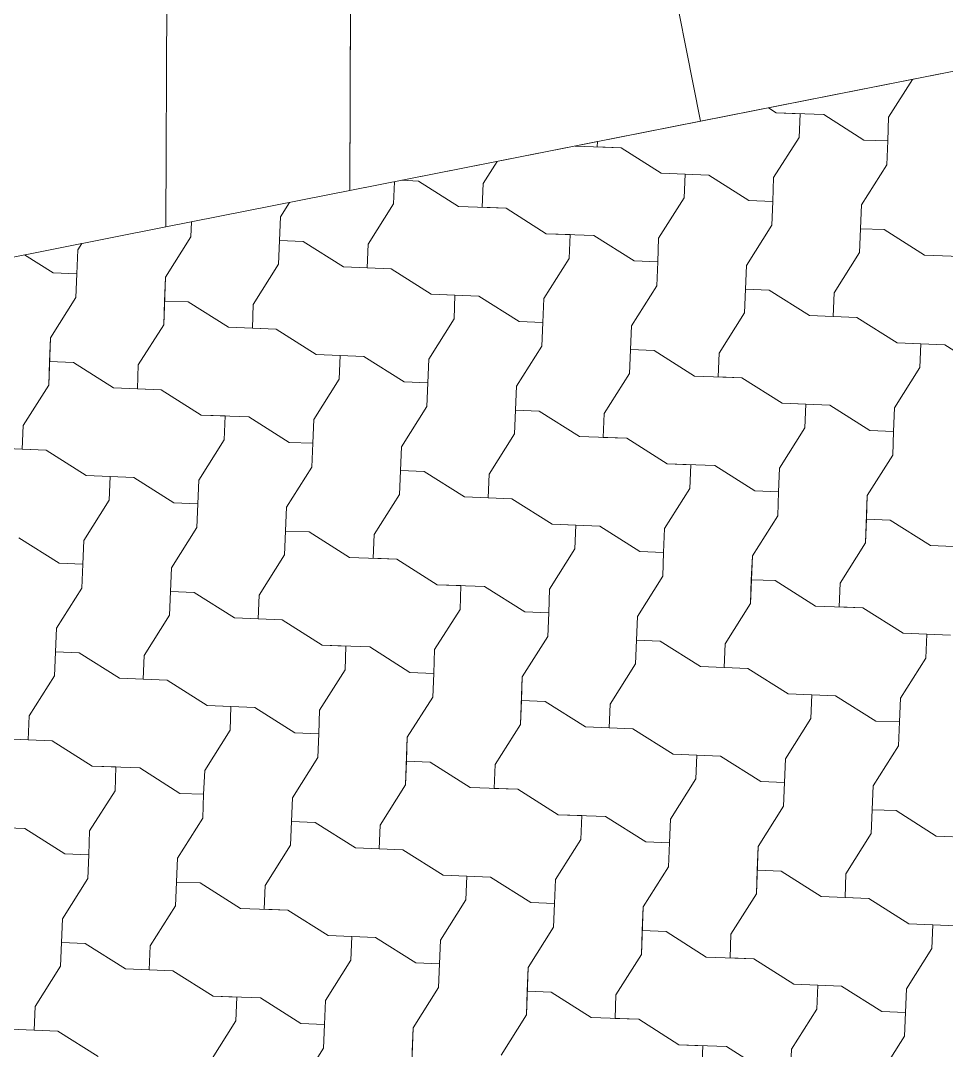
# Model space of a CAD drawing. Header units: metres. Extents: x -111189 to -108577, y -72951 to -72647.
# Drawn here: x -110714.007 to -110712.999, y -72944.78 to -72943.659 of the extents above; entities that cross this region are included whole.
import ezdxf

# ---------------------------------------------------------------- set-up
doc = ezdxf.new("R2010")
doc.units = ezdxf.units.M
doc.header["$MEASUREMENT"] = 0
doc.set_wipeout_variables(frame=1)
doc.linetypes.add('Dot & Dashed', pattern=[0.670278, 0.3175, -0.176389, 0, -0.176389])
doc.linetypes.add('Wipeout_Contour', pattern=[1, 0, -1])
for name, color, linetype in [('Planta Piso RC_1_0', 7, 'Continuous'), ('Planta Piso RC_1_02 - PASSEIOS', 7, 'Continuous'), ('Planta Piso RC_1_07 - MUROS', 7, 'Continuous')]:
    doc.layers.add(name, color=color, linetype=linetype)

# ---------------------------------------------------------------- blocks, each defined once
blk = doc.blocks.new('*X142', base_point=(-110724.9594, -72968.689))
at = {"layer": 'Planta Piso RC_1_02 - PASSEIOS', "color": 253, "linetype": 'Continuous', "lineweight": 9, "ltscale": 1000}
for p, q in [((-110713.0622, -72943.7645), (-110713.0362, -72943.7234)), ((-110713.193, -72943.7543), (-110713.1846, -72943.7597)), ((-110713.193, -72943.7543), (-110713.1846, -72943.7597)), ((-110713.1846, -72943.7597), (-110713.1587, -72943.7607)), ((-110713.1846, -72943.7597), (-110713.1329, -72943.7617)), ((-110713.1597, -72943.7866), (-110713.1587, -72943.7607)), ((-110713.1329, -72943.7617), (-110713.0891, -72943.7894)), ((-110713.0622, -72943.7645), (-110713.0632, -72943.7904)), ((-110713.4034, -72943.7959), (-110713.3535, -72943.7979)), ((-110713.3792, -72943.7911), (-110713.3794, -72943.7968)), ((-110713.3792, -72943.7911), (-110713.3794, -72943.7968)), ((-110713.3535, -72943.7979), (-110713.3794, -72943.7968)), ((-110713.1874, -72943.8303), (-110713.1597, -72943.7866)), ((-110713.0891, -72943.7894), (-110713.0632, -72943.7904)), ((-110713.0643, -72943.8163), (-110713.0632, -72943.7904)), ((-110713.0643, -72943.8163), (-110713.0632, -72943.7904)), ((-110713.3535, -72943.7979), (-110713.3098, -72943.8255)), ((-110713.3535, -72943.7979), (-110713.3098, -72943.8255)), ((-110713.5035, -72943.8368), (-110713.4883, -72943.8126)), ((-110713.5035, -72943.8368), (-110713.4883, -72943.8126)), ((-110713.0919, -72943.86), (-110713.0643, -72943.8163)), ((-110713.0919, -72943.86), (-110713.0643, -72943.8163)), ((-110713.3098, -72943.8255), (-110713.2839, -72943.8265)), ((-110713.3098, -72943.8255), (-110713.258, -72943.8275)), ((-110713.2849, -72943.8524), (-110713.2839, -72943.8265)), ((-110713.258, -72943.8275), (-110713.2143, -72943.8552)), ((-110713.1874, -72943.8303), (-110713.1884, -72943.8562)), ((-110713.6011, -72943.8588), (-110713.6001, -72943.8347)), ((-110713.6011, -72943.8588), (-110713.6001, -72943.8347)), ((-110713.5742, -72943.834), (-110713.5927, -72943.8332)), ((-110713.5742, -72943.834), (-110713.5304, -72943.8616)), ((-110713.5035, -72943.8368), (-110713.5046, -72943.8626)), ((-110713.5035, -72943.8368), (-110713.5046, -72943.8626)), ((-110713.3126, -72943.8961), (-110713.2849, -72943.8524)), ((-110713.7242, -72943.8729), (-110713.7144, -72943.8573)), ((-110713.7242, -72943.8729), (-110713.7144, -72943.8573)), ((-110713.6287, -72943.9026), (-110713.6011, -72943.8588)), ((-110713.6287, -72943.9026), (-110713.6011, -72943.8588)), ((-110713.5304, -72943.8616), (-110713.4787, -72943.8637)), ((-110713.4787, -72943.8637), (-110713.5046, -72943.8626)), ((-110713.4787, -72943.8637), (-110713.4349, -72943.8913)), ((-110713.4787, -72943.8637), (-110713.4349, -72943.8913)), ((-110713.2143, -72943.8552), (-110713.1884, -72943.8562)), ((-110713.1894, -72943.8821), (-110713.1884, -72943.8562)), ((-110713.1894, -72943.8821), (-110713.1884, -72943.8562)), ((-110713.0939, -72943.9117), (-110713.0919, -72943.86)), ((-110713.0919, -72943.86), (-110713.0929, -72943.8859)), ((-110713.7263, -72943.9246), (-110713.7242, -72943.8729)), ((-110713.7242, -72943.8729), (-110713.7252, -72943.8988)), ((-110713.8218, -72943.8949), (-110713.8211, -72943.8784)), ((-110713.8218, -72943.8949), (-110713.8211, -72943.8784)), ((-110713.2171, -72943.9258), (-110713.1894, -72943.8821)), ((-110713.2171, -72943.9258), (-110713.1894, -72943.8821)), ((-110713.0939, -72943.9117), (-110713.0929, -72943.8859)), ((-110713.0671, -72943.8869), (-110713.0929, -72943.8859)), ((-110713.8494, -72943.9387), (-110713.8218, -72943.8949)), ((-110713.8494, -72943.9387), (-110713.8218, -72943.8949)), ((-110713.4349, -72943.8913), (-110713.4091, -72943.8923)), ((-110713.4349, -72943.8913), (-110713.3832, -72943.8933)), ((-110713.4101, -72943.9182), (-110713.4091, -72943.8923)), ((-110713.3832, -72943.8933), (-110713.3394, -72943.921)), ((-110713.3126, -72943.8961), (-110713.3136, -72943.922)), ((-110713.0671, -72943.8869), (-110713.0233, -72943.9145)), ((-110713.9449, -72943.909), (-110713.9459, -72943.9349)), ((-110713.9449, -72943.909), (-110713.9404, -72943.9019)), ((-110713.7263, -72943.9246), (-110713.7252, -72943.8988)), ((-110713.6994, -72943.8998), (-110713.7252, -72943.8988)), ((-110713.6994, -72943.8998), (-110713.6556, -72943.9274)), ((-110713.6287, -72943.9026), (-110713.6298, -72943.9284)), ((-110713.6287, -72943.9026), (-110713.6298, -72943.9284)), ((-110714.0029, -72943.9142), (-110713.9718, -72943.9339)), ((-110713.4377, -72943.962), (-110713.4101, -72943.9182)), ((-110713.1216, -72943.9555), (-110713.0939, -72943.9117)), ((-110713.1216, -72943.9555), (-110713.0939, -72943.9117)), ((-110713.0233, -72943.9145), (-110712.9716, -72943.9166)), ((-110713.7539, -72943.9684), (-110713.7263, -72943.9246)), ((-110713.7539, -72943.9684), (-110713.7263, -72943.9246)), ((-110713.6556, -72943.9274), (-110713.6039, -72943.9295)), ((-110713.6039, -72943.9295), (-110713.6298, -72943.9284)), ((-110713.6039, -72943.9295), (-110713.5601, -72943.9571)), ((-110713.6039, -72943.9295), (-110713.5601, -72943.9571)), ((-110713.3394, -72943.921), (-110713.3136, -72943.922)), ((-110713.3146, -72943.9479), (-110713.3136, -72943.922)), ((-110713.3146, -72943.9479), (-110713.3136, -72943.922)), ((-110713.2191, -72943.9776), (-110713.2171, -72943.9258)), ((-110713.2171, -72943.9258), (-110713.2181, -72943.9517)), ((-110713.9718, -72943.9339), (-110713.9459, -72943.9349)), ((-110713.9469, -72943.9607), (-110713.9459, -72943.9349)), ((-110713.9469, -72943.9607), (-110713.9459, -72943.9349)), ((-110713.8514, -72943.9904), (-110713.8494, -72943.9387)), ((-110713.8494, -72943.9387), (-110713.8504, -72943.9646)), ((-110713.3422, -72943.9916), (-110713.3146, -72943.9479)), ((-110713.3422, -72943.9916), (-110713.3146, -72943.9479)), ((-110713.2191, -72943.9776), (-110713.2181, -72943.9517)), ((-110713.1922, -72943.9527), (-110713.2181, -72943.9517)), ((-110713.1922, -72943.9527), (-110713.1485, -72943.9804)), ((-110713.9746, -72944.0045), (-110713.9469, -72943.9607)), ((-110713.9746, -72944.0045), (-110713.9469, -72943.9607)), ((-110713.8514, -72943.9904), (-110713.8504, -72943.9646)), ((-110713.8246, -72943.9656), (-110713.8504, -72943.9646)), ((-110713.5601, -72943.9571), (-110713.5343, -72943.9581)), ((-110713.5601, -72943.9571), (-110713.5084, -72943.9592)), ((-110713.5353, -72943.984), (-110713.5343, -72943.9581)), ((-110713.5084, -72943.9592), (-110713.4646, -72943.9868)), ((-110713.4377, -72943.962), (-110713.4388, -72943.9878)), ((-110713.1216, -72943.9555), (-110713.1226, -72943.9814)), ((-110713.1216, -72943.9555), (-110713.1226, -72943.9814)), ((-110713.8246, -72943.9656), (-110713.7808, -72943.9932)), ((-110713.7539, -72943.9684), (-110713.7549, -72943.9943)), ((-110713.7539, -72943.9684), (-110713.7549, -72943.9943)), ((-110713.5629, -72944.0278), (-110713.5353, -72943.984)), ((-110713.4646, -72943.9868), (-110713.4388, -72943.9878)), ((-110713.2468, -72944.0213), (-110713.2191, -72943.9776)), ((-110713.2468, -72944.0213), (-110713.2191, -72943.9776)), ((-110713.1485, -72943.9804), (-110713.0967, -72943.9824)), ((-110713.0967, -72943.9824), (-110713.1226, -72943.9814)), ((-110713.0967, -72943.9824), (-110713.053, -72944.01)), ((-110713.0967, -72943.9824), (-110713.053, -72944.01)), ((-110713.8791, -72944.0342), (-110713.8514, -72943.9904)), ((-110713.8791, -72944.0342), (-110713.8514, -72943.9904)), ((-110713.7808, -72943.9932), (-110713.7291, -72943.9953)), ((-110713.7291, -72943.9953), (-110713.7549, -72943.9943)), ((-110713.7291, -72943.9953), (-110713.6853, -72944.0229)), ((-110713.7291, -72943.9953), (-110713.6853, -72944.0229)), ((-110713.4398, -72944.0137), (-110713.4388, -72943.9878)), ((-110713.4398, -72944.0137), (-110713.4388, -72943.9878)), ((-110713.3443, -72944.0434), (-110713.3422, -72943.9916)), ((-110713.3422, -72943.9916), (-110713.3433, -72944.0175)), ((-110713.9766, -72944.0562), (-110713.9746, -72944.0045)), ((-110713.9746, -72944.0045), (-110713.9756, -72944.0304)), ((-110713.053, -72944.01), (-110713.0271, -72944.0111)), ((-110713.053, -72944.01), (-110713.0012, -72944.0121)), ((-110713.4674, -72944.0574), (-110713.4398, -72944.0137)), ((-110713.4674, -72944.0574), (-110713.4398, -72944.0137)), ((-110713.3443, -72944.0434), (-110713.3433, -72944.0175)), ((-110713.3174, -72944.0185), (-110713.3433, -72944.0175)), ((-110713.3174, -72944.0185), (-110713.2736, -72944.0462)), ((-110713.0281, -72944.0369), (-110713.0271, -72944.0111)), ((-110713.0012, -72944.0121), (-110712.9575, -72944.0397)), ((-110713.9766, -72944.0562), (-110713.9756, -72944.0304)), ((-110713.9497, -72944.0314), (-110713.9756, -72944.0304)), ((-110713.9497, -72944.0314), (-110713.906, -72944.059)), ((-110713.6853, -72944.0229), (-110713.6594, -72944.0239)), ((-110713.6853, -72944.0229), (-110713.6336, -72944.025)), ((-110713.6605, -72944.0498), (-110713.6594, -72944.0239)), ((-110713.6336, -72944.025), (-110713.5898, -72944.0526)), ((-110713.5629, -72944.0278), (-110713.5639, -72944.0536)), ((-110713.2468, -72944.0213), (-110713.2478, -72944.0472)), ((-110713.2468, -72944.0213), (-110713.2478, -72944.0472)), ((-110713.8791, -72944.0342), (-110713.8801, -72944.0601)), ((-110713.8791, -72944.0342), (-110713.8801, -72944.0601)), ((-110713.3719, -72944.0871), (-110713.3443, -72944.0434)), ((-110713.3719, -72944.0871), (-110713.3443, -72944.0434)), ((-110713.0558, -72944.0807), (-110713.0281, -72944.0369)), ((-110713.6881, -72944.0936), (-110713.6605, -72944.0498)), ((-110713.5898, -72944.0526), (-110713.5639, -72944.0536)), ((-110713.565, -72944.0795), (-110713.5639, -72944.0536)), ((-110713.565, -72944.0795), (-110713.5639, -72944.0536)), ((-110713.2736, -72944.0462), (-110713.2219, -72944.0482)), ((-110713.2219, -72944.0482), (-110713.2478, -72944.0472)), ((-110713.2219, -72944.0482), (-110713.1781, -72944.0758)), ((-110713.2219, -72944.0482), (-110713.1781, -72944.0758)), ((-110714.0043, -72944.1), (-110713.9766, -72944.0562)), ((-110714.0043, -72944.1), (-110713.9766, -72944.0562)), ((-110713.906, -72944.059), (-110713.8542, -72944.0611)), ((-110713.8542, -72944.0611), (-110713.8801, -72944.0601)), ((-110713.8542, -72944.0611), (-110713.8105, -72944.0887)), ((-110713.8542, -72944.0611), (-110713.8105, -72944.0887)), ((-110713.4695, -72944.1092), (-110713.4674, -72944.0574)), ((-110713.4674, -72944.0574), (-110713.4685, -72944.0833)), ((-110713.1781, -72944.0758), (-110713.1523, -72944.0769)), ((-110713.1781, -72944.0758), (-110713.1264, -72944.0779)), ((-110713.1533, -72944.1027), (-110713.1523, -72944.0769)), ((-110713.5926, -72944.1233), (-110713.565, -72944.0795)), ((-110713.5926, -72944.1233), (-110713.565, -72944.0795)), ((-110713.4695, -72944.1092), (-110713.4685, -72944.0833)), ((-110713.4426, -72944.0843), (-110713.4685, -72944.0833)), ((-110713.4426, -72944.0843), (-110713.3988, -72944.112)), ((-110713.3719, -72944.0871), (-110713.373, -72944.113)), ((-110713.3719, -72944.0871), (-110713.373, -72944.113)), ((-110713.1264, -72944.0779), (-110713.0827, -72944.1055)), ((-110713.0558, -72944.0807), (-110713.0568, -72944.1066)), ((-110713.8105, -72944.0887), (-110713.7846, -72944.0897)), ((-110713.8105, -72944.0887), (-110713.7588, -72944.0908)), ((-110713.7856, -72944.1156), (-110713.7846, -72944.0897)), ((-110713.7588, -72944.0908), (-110713.715, -72944.1184)), ((-110713.6881, -72944.0936), (-110713.6891, -72944.1194)), ((-110714.0043, -72944.1), (-110714.0053, -72944.1259)), ((-110714.0043, -72944.1), (-110714.0053, -72944.1259)), ((-110713.4971, -72944.1529), (-110713.4695, -72944.1092)), ((-110713.4971, -72944.1529), (-110713.4695, -72944.1092)), ((-110713.1809, -72944.1465), (-110713.1533, -72944.1027)), ((-110713.0827, -72944.1055), (-110713.0568, -72944.1066)), ((-110713.0578, -72944.1324), (-110713.0568, -72944.1066)), ((-110713.0578, -72944.1324), (-110713.0568, -72944.1066)), ((-110713.8133, -72944.1594), (-110713.7856, -72944.1156)), ((-110713.715, -72944.1184), (-110713.6891, -72944.1194)), ((-110713.6901, -72944.1453), (-110713.6891, -72944.1194)), ((-110713.6901, -72944.1453), (-110713.6891, -72944.1194)), ((-110713.3988, -72944.112), (-110713.3471, -72944.114)), ((-110713.3471, -72944.114), (-110713.373, -72944.113)), ((-110713.3471, -72944.114), (-110713.3033, -72944.1417)), ((-110713.3471, -72944.114), (-110713.3033, -72944.1417)), ((-110714.0311, -72944.1248), (-110713.9794, -72944.1269)), ((-110713.9794, -72944.1269), (-110714.0053, -72944.1259)), ((-110713.9794, -72944.1269), (-110713.9357, -72944.1545)), ((-110713.9794, -72944.1269), (-110713.9357, -72944.1545)), ((-110713.5947, -72944.175), (-110713.5926, -72944.1233)), ((-110713.5926, -72944.1233), (-110713.5936, -72944.1491)), ((-110713.0855, -72944.1762), (-110713.0578, -72944.1324)), ((-110713.0855, -72944.1762), (-110713.0578, -72944.1324)), ((-110713.3033, -72944.1417), (-110713.2775, -72944.1427)), ((-110713.3033, -72944.1417), (-110713.2516, -72944.1437)), ((-110713.2785, -72944.1685), (-110713.2775, -72944.1427)), ((-110713.2516, -72944.1437), (-110713.2078, -72944.1713)), ((-110713.9357, -72944.1545), (-110713.9098, -72944.1556)), ((-110713.9357, -72944.1545), (-110713.8839, -72944.1566)), ((-110713.9108, -72944.1814), (-110713.9098, -72944.1556)), ((-110713.7178, -72944.1891), (-110713.6901, -72944.1453)), ((-110713.7178, -72944.1891), (-110713.6901, -72944.1453)), ((-110713.5947, -72944.175), (-110713.5936, -72944.1491)), ((-110713.5678, -72944.1501), (-110713.5936, -72944.1491)), ((-110713.5678, -72944.1501), (-110713.524, -72944.1778)), ((-110713.4971, -72944.1529), (-110713.4981, -72944.1788)), ((-110713.4971, -72944.1529), (-110713.4981, -72944.1788)), ((-110713.1809, -72944.1465), (-110713.182, -72944.1724)), ((-110713.8839, -72944.1566), (-110713.8402, -72944.1842)), ((-110713.8133, -72944.1594), (-110713.8143, -72944.1852)), ((-110713.6223, -72944.2187), (-110713.5947, -72944.175)), ((-110713.6223, -72944.2187), (-110713.5947, -72944.175)), ((-110713.524, -72944.1778), (-110713.4723, -72944.1798)), ((-110713.3061, -72944.2123), (-110713.2785, -72944.1685)), ((-110713.2078, -72944.1713), (-110713.182, -72944.1724)), ((-110713.183, -72944.1982), (-110713.182, -72944.1724)), ((-110713.183, -72944.1982), (-110713.182, -72944.1724)), ((-110713.0875, -72944.2279), (-110713.0855, -72944.1762)), ((-110713.0855, -72944.1762), (-110713.0865, -72944.202)), ((-110713.9385, -72944.2252), (-110713.9108, -72944.1814)), ((-110713.8402, -72944.1842), (-110713.8143, -72944.1852)), ((-110713.8153, -72944.2111), (-110713.8143, -72944.1852)), ((-110713.8153, -72944.2111), (-110713.8143, -72944.1852)), ((-110713.7198, -72944.2408), (-110713.7178, -72944.1891)), ((-110713.7178, -72944.1891), (-110713.7188, -72944.2149)), ((-110713.4723, -72944.1798), (-110713.4981, -72944.1788)), ((-110713.4723, -72944.1798), (-110713.4285, -72944.2075)), ((-110713.4723, -72944.1798), (-110713.4285, -72944.2075)), ((-110713.2106, -72944.242), (-110713.183, -72944.1982)), ((-110713.2106, -72944.242), (-110713.183, -72944.1982)), ((-110713.843, -72944.2549), (-110713.8153, -72944.2111)), ((-110713.843, -72944.2549), (-110713.8153, -72944.2111)), ((-110713.4285, -72944.2075), (-110713.4026, -72944.2085)), ((-110713.4285, -72944.2075), (-110713.3768, -72944.2095)), ((-110713.4037, -72944.2343), (-110713.4026, -72944.2085)), ((-110713.3768, -72944.2095), (-110713.333, -72944.2371)), ((-110713.0875, -72944.2279), (-110713.0865, -72944.202)), ((-110713.0606, -72944.2031), (-110713.0865, -72944.202)), ((-110713.0606, -72944.2031), (-110713.0168, -72944.2307)), ((-110714.0091, -72944.2224), (-110713.9653, -72944.25)), ((-110713.7198, -72944.2408), (-110713.7188, -72944.2149)), ((-110713.6929, -72944.2159), (-110713.7188, -72944.2149)), ((-110713.6929, -72944.2159), (-110713.6492, -72944.2436)), ((-110713.6223, -72944.2187), (-110713.6233, -72944.2446)), ((-110713.6223, -72944.2187), (-110713.6233, -72944.2446)), ((-110713.3061, -72944.2123), (-110713.3072, -72944.2382)), ((-110713.9385, -72944.2252), (-110713.9395, -72944.251)), ((-110713.1151, -72944.2717), (-110713.0875, -72944.2279)), ((-110713.1151, -72944.2717), (-110713.0875, -72944.2279)), ((-110713.0168, -72944.2307), (-110712.9651, -72944.2328)), ((-110713.7475, -72944.2846), (-110713.7198, -72944.2408)), ((-110713.7475, -72944.2846), (-110713.7198, -72944.2408)), ((-110713.6492, -72944.2436), (-110713.5975, -72944.2456)), ((-110713.5975, -72944.2456), (-110713.6233, -72944.2446)), ((-110713.4313, -72944.2781), (-110713.4037, -72944.2343)), ((-110713.333, -72944.2371), (-110713.3072, -72944.2382)), ((-110713.3082, -72944.264), (-110713.3072, -72944.2382)), ((-110713.3082, -72944.264), (-110713.3072, -72944.2382)), ((-110713.2127, -72944.2937), (-110713.2106, -72944.242)), ((-110713.2106, -72944.242), (-110713.2117, -72944.2679)), ((-110713.9653, -72944.25), (-110713.9395, -72944.251)), ((-110713.9405, -72944.2769), (-110713.9395, -72944.251)), ((-110713.9405, -72944.2769), (-110713.9395, -72944.251)), ((-110713.845, -72944.3066), (-110713.843, -72944.2549)), ((-110713.843, -72944.2549), (-110713.844, -72944.2807)), ((-110713.5975, -72944.2456), (-110713.5537, -72944.2733)), ((-110713.5975, -72944.2456), (-110713.5537, -72944.2733)), ((-110713.3358, -72944.3078), (-110713.3082, -72944.264)), ((-110713.3358, -72944.3078), (-110713.3082, -72944.264)), ((-110713.2127, -72944.2937), (-110713.2117, -72944.2679)), ((-110713.1858, -72944.2689), (-110713.2117, -72944.2679)), ((-110713.9681, -72944.3207), (-110713.9405, -72944.2769)), ((-110713.9681, -72944.3207), (-110713.9405, -72944.2769)), ((-110713.5537, -72944.2733), (-110713.5278, -72944.2743)), ((-110713.5537, -72944.2733), (-110713.502, -72944.2753)), ((-110713.5288, -72944.3002), (-110713.5278, -72944.2743)), ((-110713.502, -72944.2753), (-110713.4582, -72944.303)), ((-110713.4313, -72944.2781), (-110713.4323, -72944.304)), ((-110713.1858, -72944.2689), (-110713.142, -72944.2965)), ((-110713.1151, -72944.2717), (-110713.1162, -72944.2975)), ((-110713.1151, -72944.2717), (-110713.1162, -72944.2975)), ((-110713.845, -72944.3066), (-110713.844, -72944.2807)), ((-110713.8181, -72944.2818), (-110713.844, -72944.2807)), ((-110713.8181, -72944.2818), (-110713.7744, -72944.3094)), ((-110713.7475, -72944.2846), (-110713.7485, -72944.3104)), ((-110713.7475, -72944.2846), (-110713.7485, -72944.3104)), ((-110713.5565, -72944.3439), (-110713.5288, -72944.3002)), ((-110713.2403, -72944.3375), (-110713.2127, -72944.2937)), ((-110713.2403, -72944.3375), (-110713.2127, -72944.2937)), ((-110713.142, -72944.2965), (-110713.0903, -72944.2986)), ((-110713.0903, -72944.2986), (-110713.1162, -72944.2975)), ((-110713.0903, -72944.2986), (-110713.0465, -72944.3262)), ((-110713.0903, -72944.2986), (-110713.0465, -72944.3262)), ((-110713.8726, -72944.3504), (-110713.845, -72944.3066)), ((-110713.8726, -72944.3504), (-110713.845, -72944.3066)), ((-110713.7744, -72944.3094), (-110713.7226, -72944.3114)), ((-110713.7226, -72944.3114), (-110713.7485, -72944.3104)), ((-110713.7226, -72944.3114), (-110713.6789, -72944.3391)), ((-110713.7226, -72944.3114), (-110713.6789, -72944.3391)), ((-110713.4582, -72944.303), (-110713.4323, -72944.304)), ((-110713.4334, -72944.3298), (-110713.4323, -72944.304)), ((-110713.4334, -72944.3298), (-110713.4323, -72944.304)), ((-110713.3379, -72944.3595), (-110713.3358, -72944.3078)), ((-110713.3358, -72944.3078), (-110713.3368, -72944.3337)), ((-110713.9702, -72944.3724), (-110713.9681, -72944.3207)), ((-110713.9681, -72944.3207), (-110713.9692, -72944.3465)), ((-110713.461, -72944.3736), (-110713.4334, -72944.3298)), ((-110713.461, -72944.3736), (-110713.4334, -72944.3298)), ((-110713.3379, -72944.3595), (-110713.3368, -72944.3337)), ((-110713.311, -72944.3347), (-110713.3368, -72944.3337)), ((-110713.311, -72944.3347), (-110713.2672, -72944.3623)), ((-110713.0465, -72944.3262), (-110713.0207, -72944.3272)), ((-110713.0465, -72944.3262), (-110712.9948, -72944.3283)), ((-110713.0217, -72944.3531), (-110713.0207, -72944.3272)), ((-110713.6789, -72944.3391), (-110713.653, -72944.3401)), ((-110713.6789, -72944.3391), (-110713.6271, -72944.3411)), ((-110713.654, -72944.366), (-110713.653, -72944.3401)), ((-110713.6271, -72944.3411), (-110713.5834, -72944.3688)), ((-110713.5565, -72944.3439), (-110713.5575, -72944.3698)), ((-110713.2403, -72944.3375), (-110713.2413, -72944.3633)), ((-110713.2403, -72944.3375), (-110713.2413, -72944.3633)), ((-110713.9702, -72944.3724), (-110713.9692, -72944.3465)), ((-110713.9433, -72944.3476), (-110713.9692, -72944.3465)), ((-110713.9433, -72944.3476), (-110713.8995, -72944.3752)), ((-110713.8726, -72944.3504), (-110713.8737, -72944.3762)), ((-110713.8726, -72944.3504), (-110713.8737, -72944.3762)), ((-110713.0493, -72944.3969), (-110713.0217, -72944.3531)), ((-110713.6817, -72944.4097), (-110713.654, -72944.366)), ((-110713.3655, -72944.4033), (-110713.3379, -72944.3595)), ((-110713.3655, -72944.4033), (-110713.3379, -72944.3595)), ((-110713.2672, -72944.3623), (-110713.2155, -72944.3644)), ((-110713.2155, -72944.3644), (-110713.2413, -72944.3633)), ((-110713.2155, -72944.3644), (-110713.1717, -72944.392)), ((-110713.2155, -72944.3644), (-110713.1717, -72944.392)), ((-110713.9978, -72944.4162), (-110713.9702, -72944.3724)), ((-110713.9978, -72944.4162), (-110713.9702, -72944.3724)), ((-110713.8995, -72944.3752), (-110713.8478, -72944.3772)), ((-110713.8478, -72944.3772), (-110713.8737, -72944.3762)), ((-110713.8478, -72944.3772), (-110713.804, -72944.4049)), ((-110713.8478, -72944.3772), (-110713.804, -72944.4049)), ((-110713.5834, -72944.3688), (-110713.5575, -72944.3698)), ((-110713.5585, -72944.3956), (-110713.5575, -72944.3698)), ((-110713.5585, -72944.3956), (-110713.5575, -72944.3698)), ((-110713.463, -72944.4253), (-110713.461, -72944.3736)), ((-110713.461, -72944.3736), (-110713.462, -72944.3995)), ((-110713.5862, -72944.4394), (-110713.5585, -72944.3956)), ((-110713.5862, -72944.4394), (-110713.5585, -72944.3956)), ((-110713.463, -72944.4253), (-110713.462, -72944.3995)), ((-110713.4362, -72944.4005), (-110713.462, -72944.3995)), ((-110713.4362, -72944.4005), (-110713.3924, -72944.4281)), ((-110713.1717, -72944.392), (-110713.1459, -72944.393)), ((-110713.1717, -72944.392), (-110713.12, -72944.3941)), ((-110713.1469, -72944.4189), (-110713.1459, -72944.393)), ((-110713.12, -72944.3941), (-110713.0762, -72944.4217)), ((-110713.0493, -72944.3969), (-110713.0504, -72944.4227)), ((-110713.804, -72944.4049), (-110713.7782, -72944.4059)), ((-110713.804, -72944.4049), (-110713.7523, -72944.4069)), ((-110713.7792, -72944.4318), (-110713.7782, -72944.4059)), ((-110713.7523, -72944.4069), (-110713.7085, -72944.4346)), ((-110713.6817, -72944.4097), (-110713.6827, -72944.4356)), ((-110713.3655, -72944.4033), (-110713.3665, -72944.4292)), ((-110713.3655, -72944.4033), (-110713.3665, -72944.4292)), ((-110713.9978, -72944.4162), (-110713.9988, -72944.442)), ((-110713.9978, -72944.4162), (-110713.9988, -72944.442)), ((-110713.1745, -72944.4627), (-110713.1469, -72944.4189)), ((-110713.0762, -72944.4217), (-110713.0504, -72944.4227)), ((-110713.0514, -72944.4486), (-110713.0504, -72944.4227)), ((-110713.0514, -72944.4486), (-110713.0504, -72944.4227)), ((-110713.8068, -72944.4755), (-110713.7792, -72944.4318)), ((-110713.7085, -72944.4346), (-110713.6827, -72944.4356)), ((-110713.6837, -72944.4615), (-110713.6827, -72944.4356)), ((-110713.6837, -72944.4615), (-110713.6827, -72944.4356)), ((-110713.4907, -72944.4691), (-110713.463, -72944.4253)), ((-110713.4907, -72944.4691), (-110713.463, -72944.4253)), ((-110713.3924, -72944.4281), (-110713.3407, -72944.4302)), ((-110713.3407, -72944.4302), (-110713.3665, -72944.4292)), ((-110713.3407, -72944.4302), (-110713.2969, -72944.4578)), ((-110713.3407, -72944.4302), (-110713.2969, -72944.4578)), ((-110714.0247, -72944.441), (-110713.973, -72944.4431)), ((-110713.973, -72944.4431), (-110713.9988, -72944.442)), ((-110713.973, -72944.4431), (-110713.9292, -72944.4707)), ((-110713.973, -72944.4431), (-110713.9292, -72944.4707)), ((-110713.5882, -72944.4911), (-110713.5862, -72944.4394)), ((-110713.5862, -72944.4394), (-110713.5872, -72944.4653)), ((-110713.2969, -72944.4578), (-110713.271, -72944.4588)), ((-110713.2969, -72944.4578), (-110713.2452, -72944.4599)), ((-110713.079, -72944.4923), (-110713.0514, -72944.4486)), ((-110713.079, -72944.4923), (-110713.0514, -72944.4486)), ((-110713.7113, -72944.5052), (-110713.6837, -72944.4615)), ((-110713.7113, -72944.5052), (-110713.6837, -72944.4615)), ((-110713.5882, -72944.4911), (-110713.5872, -72944.4653)), ((-110713.5613, -72944.4663), (-110713.5872, -72944.4653)), ((-110713.5613, -72944.4663), (-110713.5176, -72944.4939)), ((-110713.4907, -72944.4691), (-110713.4917, -72944.495)), ((-110713.4907, -72944.4691), (-110713.4917, -72944.495)), ((-110713.2721, -72944.4847), (-110713.271, -72944.4588)), ((-110713.2452, -72944.4599), (-110713.2014, -72944.4875)), ((-110713.1745, -72944.4627), (-110713.1755, -72944.4885)), ((-110713.9292, -72944.4707), (-110713.9034, -72944.4717)), ((-110713.9292, -72944.4707), (-110713.8775, -72944.4727)), ((-110713.9044, -72944.4976), (-110713.9034, -72944.4717)), ((-110713.8775, -72944.4727), (-110713.8337, -72944.5004)), ((-110713.8068, -72944.4755), (-110713.8079, -72944.5014)), ((-110713.6159, -72944.5349), (-110713.5882, -72944.4911)), ((-110713.6159, -72944.5349), (-110713.5882, -72944.4911)), ((-110713.2997, -72944.5285), (-110713.2721, -72944.4847)), ((-110713.2014, -72944.4875), (-110713.1755, -72944.4885)), ((-110713.1766, -72944.5144), (-110713.1755, -72944.4885)), ((-110713.1766, -72944.5144), (-110713.1755, -72944.4885)), ((-110713.932, -72944.5413), (-110713.9044, -72944.4976)), ((-110713.8337, -72944.5004), (-110713.8079, -72944.5014)), ((-110713.8089, -72944.5273), (-110713.8079, -72944.5014)), ((-110713.8089, -72944.5273), (-110713.8079, -72944.5014)), ((-110713.5176, -72944.4939), (-110713.4658, -72944.496)), ((-110713.4658, -72944.496), (-110713.4917, -72944.495)), ((-110713.4658, -72944.496), (-110713.4221, -72944.5236)), ((-110713.4658, -72944.496), (-110713.4221, -72944.5236)), ((-110713.0811, -72944.5441), (-110713.079, -72944.4923)), ((-110713.079, -72944.4923), (-110713.08, -72944.5182)), ((-110713.7134, -72944.5569), (-110713.7113, -72944.5052)), ((-110713.7113, -72944.5052), (-110713.7124, -72944.5311)), ((-110713.2042, -72944.5582), (-110713.1766, -72944.5144)), ((-110713.2042, -72944.5582), (-110713.1766, -72944.5144)), ((-110713.4221, -72944.5236), (-110713.3962, -72944.5246)), ((-110713.4221, -72944.5236), (-110713.3703, -72944.5257)), ((-110713.3972, -72944.5505), (-110713.3962, -72944.5246)), ((-110713.0811, -72944.5441), (-110713.08, -72944.5182)), ((-110713.0542, -72944.5192), (-110713.08, -72944.5182)), ((-110713.0542, -72944.5192), (-110713.0104, -72944.5469)), ((-110714.0544, -72944.5365), (-110714.0027, -72944.5385)), ((-110713.8365, -72944.571), (-110713.8089, -72944.5273)), ((-110713.8365, -72944.571), (-110713.8089, -72944.5273)), ((-110713.7134, -72944.5569), (-110713.7124, -72944.5311)), ((-110713.6865, -72944.5321), (-110713.7124, -72944.5311)), ((-110713.6865, -72944.5321), (-110713.6427, -72944.5597)), ((-110713.6159, -72944.5349), (-110713.6169, -72944.5608)), ((-110713.6159, -72944.5349), (-110713.6169, -72944.5608)), ((-110713.3703, -72944.5257), (-110713.3266, -72944.5533)), ((-110713.2997, -72944.5285), (-110713.3007, -72944.5543)), ((-110714.0027, -72944.5385), (-110713.9589, -72944.5662)), ((-110713.932, -72944.5413), (-110713.933, -72944.5672)), ((-110713.1087, -72944.5878), (-110713.0811, -72944.5441)), ((-110713.1087, -72944.5878), (-110713.0811, -72944.5441)), ((-110713.0104, -72944.5469), (-110712.9587, -72944.5489)), ((-110713.741, -72944.6007), (-110713.7134, -72944.5569)), ((-110713.741, -72944.6007), (-110713.7134, -72944.5569)), ((-110713.4249, -72944.5943), (-110713.3972, -72944.5505)), ((-110713.3266, -72944.5533), (-110713.3007, -72944.5543)), ((-110713.3017, -72944.5802), (-110713.3007, -72944.5543)), ((-110713.3017, -72944.5802), (-110713.3007, -72944.5543)), ((-110713.2062, -72944.6099), (-110713.2042, -72944.5582)), ((-110713.2042, -72944.5582), (-110713.2052, -72944.584)), ((-110713.9589, -72944.5662), (-110713.933, -72944.5672)), ((-110713.9341, -72944.5931), (-110713.933, -72944.5672)), ((-110713.9341, -72944.5931), (-110713.933, -72944.5672)), ((-110713.6427, -72944.5597), (-110713.591, -72944.5618)), ((-110713.591, -72944.5618), (-110713.6169, -72944.5608)), ((-110713.591, -72944.5618), (-110713.5472, -72944.5894)), ((-110713.591, -72944.5618), (-110713.5472, -72944.5894)), ((-110713.8386, -72944.6228), (-110713.8365, -72944.571)), ((-110713.8365, -72944.571), (-110713.8375, -72944.5969)), ((-110713.3294, -72944.624), (-110713.3017, -72944.5802)), ((-110713.3294, -72944.624), (-110713.3017, -72944.5802)), ((-110713.5472, -72944.5894), (-110713.5214, -72944.5905)), ((-110713.5472, -72944.5894), (-110713.4955, -72944.5915)), ((-110713.5224, -72944.6163), (-110713.5214, -72944.5905)), ((-110713.4955, -72944.5915), (-110713.4518, -72944.6191)), ((-110713.2062, -72944.6099), (-110713.2052, -72944.584)), ((-110713.1794, -72944.585), (-110713.2052, -72944.584)), ((-110713.1794, -72944.585), (-110713.1356, -72944.6127)), ((-110713.1087, -72944.5878), (-110713.1097, -72944.6137)), ((-110713.1087, -72944.5878), (-110713.1097, -72944.6137)), ((-110713.9617, -72944.6368), (-110713.9341, -72944.5931)), ((-110713.9617, -72944.6368), (-110713.9341, -72944.5931)), ((-110713.8386, -72944.6228), (-110713.8375, -72944.5969)), ((-110713.8117, -72944.5979), (-110713.8375, -72944.5969)), ((-110713.8117, -72944.5979), (-110713.7679, -72944.6256)), ((-110713.741, -72944.6007), (-110713.7421, -72944.6266)), ((-110713.741, -72944.6007), (-110713.7421, -72944.6266)), ((-110713.4249, -72944.5943), (-110713.4259, -72944.6201)), ((-110713.2339, -72944.6536), (-110713.2062, -72944.6099)), ((-110713.2339, -72944.6536), (-110713.2062, -72944.6099)), ((-110713.1356, -72944.6127), (-110713.0839, -72944.6147)), ((-110713.0839, -72944.6147), (-110713.1097, -72944.6137)), ((-110713.0839, -72944.6147), (-110713.0401, -72944.6424)), ((-110713.0839, -72944.6147), (-110713.0401, -72944.6424)), ((-110713.8662, -72944.6665), (-110713.8386, -72944.6228)), ((-110713.8662, -72944.6665), (-110713.8386, -72944.6228)), ((-110713.7679, -72944.6256), (-110713.7162, -72944.6276)), ((-110713.55, -72944.6601), (-110713.5224, -72944.6163)), ((-110713.4518, -72944.6191), (-110713.4259, -72944.6201)), ((-110713.4269, -72944.646), (-110713.4259, -72944.6201)), ((-110713.4269, -72944.646), (-110713.4259, -72944.6201)), ((-110713.3314, -72944.6757), (-110713.3294, -72944.624)), ((-110713.3294, -72944.624), (-110713.3304, -72944.6498)), ((-110713.9637, -72944.6886), (-110713.9617, -72944.6368)), ((-110713.9617, -72944.6368), (-110713.9627, -72944.6627)), ((-110713.7162, -72944.6276), (-110713.7421, -72944.6266)), ((-110713.7162, -72944.6276), (-110713.6724, -72944.6552)), ((-110713.7162, -72944.6276), (-110713.6724, -72944.6552)), ((-110713.4546, -72944.6898), (-110713.4269, -72944.646)), ((-110713.4546, -72944.6898), (-110713.4269, -72944.646)), ((-110713.0401, -72944.6424), (-110713.0142, -72944.6434)), ((-110713.0401, -72944.6424), (-110712.9884, -72944.6444)), ((-110713.0153, -72944.6693), (-110713.0142, -72944.6434)), ((-110713.6724, -72944.6552), (-110713.6466, -72944.6563)), ((-110713.6724, -72944.6552), (-110713.6207, -72944.6573)), ((-110713.6476, -72944.6821), (-110713.6466, -72944.6563)), ((-110713.6207, -72944.6573), (-110713.5769, -72944.6849)), ((-110713.55, -72944.6601), (-110713.5511, -72944.6859)), ((-110713.3314, -72944.6757), (-110713.3304, -72944.6498)), ((-110713.3045, -72944.6509), (-110713.3304, -72944.6498)), ((-110713.3045, -72944.6509), (-110713.2608, -72944.6785)), ((-110713.2339, -72944.6536), (-110713.2349, -72944.6795)), ((-110713.2339, -72944.6536), (-110713.2349, -72944.6795)), ((-110713.9637, -72944.6886), (-110713.9627, -72944.6627)), ((-110713.9369, -72944.6637), (-110713.9627, -72944.6627)), ((-110713.9369, -72944.6637), (-110713.8931, -72944.6914)), ((-110713.8662, -72944.6665), (-110713.8672, -72944.6924)), ((-110713.8662, -72944.6665), (-110713.8672, -72944.6924)), ((-110713.0429, -72944.713), (-110713.0153, -72944.6693)), ((-110713.6752, -72944.7259), (-110713.6476, -72944.6821)), ((-110713.3591, -72944.7195), (-110713.3314, -72944.6757)), ((-110713.3591, -72944.7195), (-110713.3314, -72944.6757)), ((-110713.2608, -72944.6785), (-110713.209, -72944.6805)), ((-110713.209, -72944.6805), (-110713.2349, -72944.6795)), ((-110713.209, -72944.6805), (-110713.1653, -72944.7082)), ((-110713.209, -72944.6805), (-110713.1653, -72944.7082)), ((-110713.9914, -72944.7323), (-110713.9637, -72944.6886)), ((-110713.9914, -72944.7323), (-110713.9637, -72944.6886)), ((-110713.8931, -72944.6914), (-110713.8414, -72944.6934)), ((-110713.8414, -72944.6934), (-110713.8672, -72944.6924)), ((-110713.8414, -72944.6934), (-110713.7976, -72944.721)), ((-110713.8414, -72944.6934), (-110713.7976, -72944.721)), ((-110713.5769, -72944.6849), (-110713.5511, -72944.6859)), ((-110713.5521, -72944.7118), (-110713.5511, -72944.6859)), ((-110713.5521, -72944.7118), (-110713.5511, -72944.6859)), ((-110713.4566, -72944.7415), (-110713.4546, -72944.6898)), ((-110713.4546, -72944.6898), (-110713.4556, -72944.7156)), ((-110713.5797, -72944.7556), (-110713.5521, -72944.7118)), ((-110713.5797, -72944.7556), (-110713.5521, -72944.7118)), ((-110713.4566, -72944.7415), (-110713.4556, -72944.7156)), ((-110713.4297, -72944.7167), (-110713.4556, -72944.7156)), ((-110713.1653, -72944.7082), (-110713.1394, -72944.7092)), ((-110713.1653, -72944.7082), (-110713.1136, -72944.7102)), ((-110713.1404, -72944.7351), (-110713.1394, -72944.7092)), ((-110713.1136, -72944.7102), (-110713.0698, -72944.7379)), ((-110713.0429, -72944.713), (-110713.0439, -72944.7389)), ((-110713.7976, -72944.721), (-110713.7717, -72944.7221)), ((-110713.7976, -72944.721), (-110713.7459, -72944.7231)), ((-110713.7728, -72944.7479), (-110713.7717, -72944.7221)), ((-110713.7459, -72944.7231), (-110713.7021, -72944.7507)), ((-110713.6752, -72944.7259), (-110713.6762, -72944.7518)), ((-110713.4297, -72944.7167), (-110713.3859, -72944.7443)), ((-110713.3591, -72944.7195), (-110713.3601, -72944.7453)), ((-110713.3591, -72944.7195), (-110713.3601, -72944.7453)), ((-110713.9914, -72944.7323), (-110713.9924, -72944.7582)), ((-110713.9914, -72944.7323), (-110713.9924, -72944.7582)), ((-110713.1681, -72944.7788), (-110713.1404, -72944.7351)), ((-110713.0698, -72944.7379), (-110713.0439, -72944.7389)), ((-110713.8004, -72944.7917), (-110713.7728, -72944.7479)), ((-110713.4842, -72944.7853), (-110713.4566, -72944.7415)), ((-110713.4842, -72944.7853), (-110713.4566, -72944.7415)), ((-110713.3859, -72944.7443), (-110713.3342, -72944.7463)), ((-110713.3342, -72944.7463), (-110713.3601, -72944.7453)), ((-110713.3342, -72944.7463), (-110713.2905, -72944.774)), ((-110713.3342, -72944.7463), (-110713.2905, -72944.774)), ((-110713.0449, -72944.7647), (-110713.0439, -72944.7389)), ((-110713.0449, -72944.7647), (-110713.0439, -72944.7389)), ((-110714.0183, -72944.7572), (-110713.9665, -72944.7592)), ((-110713.9665, -72944.7592), (-110713.9924, -72944.7582)), ((-110713.9665, -72944.7592), (-110713.9228, -72944.7869)), ((-110713.9665, -72944.7592), (-110713.9228, -72944.7869)), ((-110713.7021, -72944.7507), (-110713.6762, -72944.7518)), ((-110713.6773, -72944.7776), (-110713.6762, -72944.7518)), ((-110713.6773, -72944.7776), (-110713.6762, -72944.7518)), ((-110713.5818, -72944.8073), (-110713.5797, -72944.7556)), ((-110713.5797, -72944.7556), (-110713.5808, -72944.7814)), ((-110713.0726, -72944.8085), (-110713.0449, -72944.7647)), ((-110713.0726, -72944.8085), (-110713.0449, -72944.7647)), ((-110713.7049, -72944.8214), (-110713.6773, -72944.7776)), ((-110713.7049, -72944.8214), (-110713.6773, -72944.7776)), ((-110713.2905, -72944.774), (-110713.2646, -72944.775)), ((-110713.2905, -72944.774), (-110713.2387, -72944.776)), ((-110713.2656, -72944.8009), (-110713.2646, -72944.775)), ((-110713.2387, -72944.776), (-110713.195, -72944.8037)), ((-110713.1681, -72944.7788), (-110713.1691, -72944.8047))]:
    blk.add_line(p, q, dxfattribs=at)

msp = doc.modelspace()

# ---------------------------------------------------------------- linework, layer by layer
at = {"layer": 'Planta Piso RC_1_07 - MUROS', "color": 7, "linetype": 'Continuous', "lineweight": 13, "ltscale": 1000, "flags": 128}
msp.add_lwpolyline([(-110713.5973, -72929.3402), (-110713.6433, -72942.2934), (-110713.6472, -72943.3913), (-110713.6488, -72943.8443), (-110713.8489, -72943.8839), (-110713.8472, -72943.3913), (-110713.8433, -72942.2934), (-110713.797, -72929.3572)], dxfattribs=at)

# ---------------------------------------------------------------- next in the draw order: wipeouts: each hides what was drawn before it
at = {"color": 254, "linetype": 'Wipeout_Contour', "lineweight": 0, "ltscale": 1856047.595941045}
msp.add_wipeout([(-110716.1489, -72944.338), (-110716.1489, -72945.801), (-110713.5716, -72945.2887), (-110709.7562, -72944.5303), (-110708.5565, -72944.2918), (-110697.2426, -72942.043), (-110693.5535, -72941.3098), (-110690.7566, -72940.7538), (-110690.7566, -72939.3245), (-110693.8258, -72939.9305), (-110697.5176, -72940.6594), (-110708.8326, -72942.8934), (-110710.0326, -72943.1304), (-110713.8489, -72943.8839)], dxfattribs=at).dxf.layer = 'Planta Piso RC_1_02 - PASSEIOS'

# ---------------------------------------------------------------- next in the draw order: linework, layer by layer
at = {"layer": 'Planta Piso RC_1_02 - PASSEIOS', "color": 7, "linetype": 'Continuous', "lineweight": 13, "ltscale": 1000, "flags": 128}
msp.add_lwpolyline([(-110716.1489, -72944.338), (-110713.8489, -72943.8839), (-110710.0326, -72943.1304), (-110708.8326, -72942.8934), (-110697.5176, -72940.6594), (-110693.8258, -72939.9305), (-110690.7566, -72939.3245)], dxfattribs=at)
at = {"layer": 'Planta Piso RC_1_07 - MUROS', "color": 7, "linetype": 'Continuous', "lineweight": 13, "ltscale": 1000, "flags": 128}
for points in [[(-110710.307, -72943.1845), (-110710.3457, -72942.9883), (-110713.3058, -72943.5727), (-110713.267, -72943.769)], [(-110713.267, -72943.769), (-110713.3058, -72943.5727), (-110713.6481, -72943.6403), (-110713.6488, -72943.8443)]]:
    msp.add_lwpolyline(points, close=True, dxfattribs=at)

# ---------------------------------------------------------------- next in the draw order: block references
at = {"layer": 'Planta Piso RC_1_0', "color": 7, "linetype": 'Dot & Dashed', "lineweight": 13, "ltscale": 10}
msp.add_blockref('*X142', (-110724.9594, -72968.689), dxfattribs=at)

doc.saveas('drawing.dxf')
